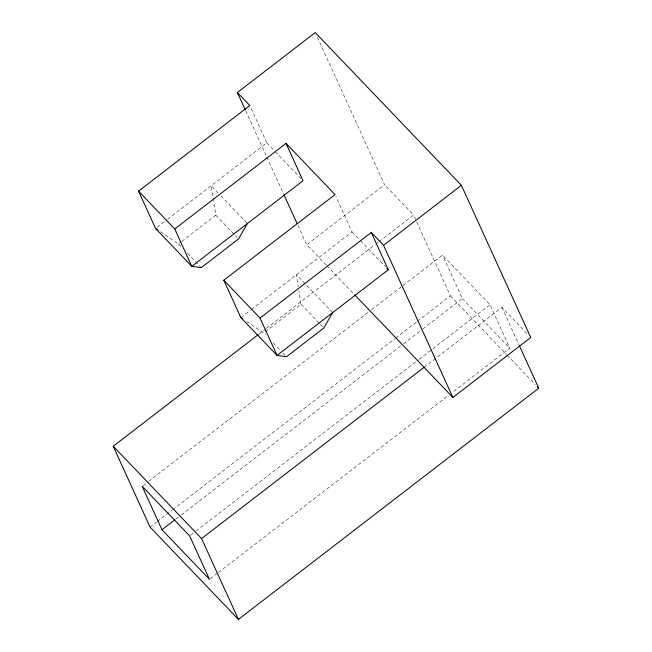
<?xml version="1.0" encoding="UTF-8"?>
<svg xmlns="http://www.w3.org/2000/svg" width="652" height="652" viewBox="0 0 652 652"><rect width="100%" height="100%" fill="white"/><g stroke="black" fill="none" stroke-linecap="round" stroke-linejoin="round"><path stroke-width="0.49" stroke-dasharray="3.26 2.44" d="M157.189 227.246L166.863 219.797M167.67 219.178L266.815 142.861L250.213 106.423M160.49 231.786L178.501 243.872L180.881 242.039M181.68 241.427L215.788 215.176L211.199 185.673L218.167 192.951M326.057 264.916L306.742 244.728L384.607 184.793L317.353 37.213M240.832 317.565L250.498 310.124M251.305 309.504L352.064 231.941L335.878 196.415M259.137 333.954L265.584 328.991M266.391 328.372L375.047 244.728M375.854 244.109L378.258 242.259M379.065 241.639L413.58 215.07L384.607 184.793M265.34 331.729L301.037 304.256L298.893 290.49M142.992 485.683L147.825 481.958M148.632 481.339L368.453 312.129M371.673 309.651L402.268 286.098M403.075 285.478L442.529 255.111L490.019 304.728L509.815 348.168L452.643 392.178M150.074 527.085L156.513 522.122M157.319 521.502L171.81 510.345M172.617 509.725L394.851 338.657M395.658 338.038L416.595 321.925M417.402 321.306L450.418 295.894L413.58 215.07M175.673 519.204L180.506 515.487M181.313 514.868L402.74 344.419M403.547 343.8L422.064 329.537M422.871 328.918L462.325 298.551L442.529 255.111M190.482 535.3L195.307 531.584M196.113 530.964L418.356 359.896M419.154 359.276L432.04 349.358M432.846 348.738L490.019 304.728M424.061 367.329L501.926 307.385L527.232 333.832M210.278 578.74L217.523 573.165M218.33 572.546L448.617 395.275M246.562 321.412L263.75 332.952L265.494 334.769M462.325 298.551L509.815 348.168M450.418 295.894L506.506 354.501M507.207 355.234L535.251 384.541M266.815 142.861L274.484 150.865M275.177 151.598L300.947 178.526M352.064 231.941L359.725 239.944M360.426 240.678L385.495 266.872M326.75 265.641L353.946 294.06M220.947 195.861L247.418 223.522M332.667 312.601L296.448 274.753L298.282 286.554M215.788 215.176L237.157 237.499M301.037 304.256L319.643 323.702M320.336 324.419L323.783 328.021M178.501 243.872L181.949 247.475M187.466 253.237L200.563 266.921M273.196 342.822L280.197 350.14M283.001 353.066L285.095 355.258M501.926 307.385L519.09 345.038M245.788 110.987L266.383 156.187M266.807 157.108L283.62 194.003M297.915 225.364L306.742 244.728"/><path stroke-width="0.98" d="M247.418 223.522L238.534 238.942L201.248 267.638L191.802 266.334L155.583 228.485L138.558 191.142L249.797 105.51L237.385 92.535L315.25 32.6L461.388 185.307L530.744 337.5L452.879 397.443L354.647 294.794M332.667 312.601L323.783 328.021L286.497 356.725L277.043 355.413L240.832 317.565L223.807 280.221L335.046 194.589L286.016 143.358L174.777 228.982L191.802 266.334L303.033 180.71L286.016 143.358M371.265 232.438L388.282 269.789L277.043 355.413L260.026 318.062L371.265 232.438L383.523 245.25L452.879 397.443M519.505 345.959L538.756 388.209L238.42 619.4L150.074 527.085L113.244 446.261L258.331 334.574M383.523 245.25L461.388 185.307M161.981 529.742L142.185 486.302L189.675 535.92L209.471 579.359L161.981 529.742L174.866 519.823M238.42 619.4L201.582 538.576L424.061 367.329M155.583 228.485L158.037 230.14M240.832 317.565L242.462 318.665M537.354 386.742L538.756 388.209M386.889 268.331L388.282 269.789M138.558 191.142L174.777 228.982M223.807 280.221L260.026 318.062M113.244 446.261L201.582 538.576M237.385 92.535L245.372 110.066M284.044 194.924L297.076 223.514"/></g></svg>
